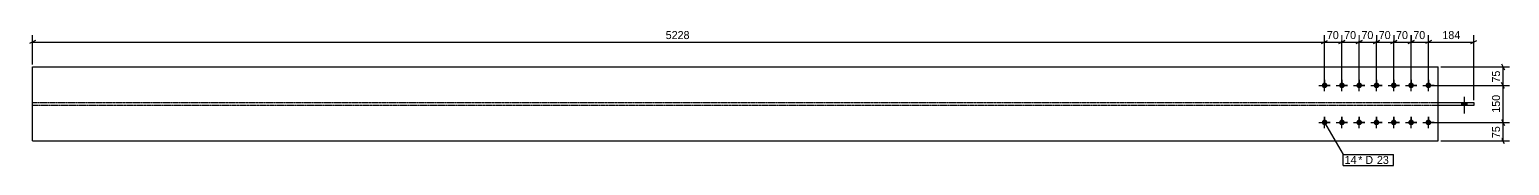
# Model space of a CAD drawing. Header units: millimetres. Extents: x 32 to 17171, y 32 to 1158.
# Drawn here: x 32 to 6020, y 32 to 582 of the extents above; entities that cross this region are included whole.
import ezdxf

# ---------------------------------------------------------------- set-up
doc = ezdxf.new("R2010")
doc.units = ezdxf.units.MM
doc.linetypes.add('DXK_LINE_DOT4', pattern=[0.9408, 0.4704, -0.4704])
doc.styles.add('Comic Sans MS', font='COMIC.TTF', dxfattribs={"height": 0.2})

msp = doc.modelspace()

# ---------------------------------------------------------------- hatches: boundary and pattern name
at = {"linetype": 'Continuous'}
for points in [[(5271.9, 367.4, -1), (5271.9, 344.4, -1)], [(5341.9, 367.4, -1), (5341.9, 344.4, -1)], [(5411.9, 367.4, -1), (5411.9, 344.4, -1)], [(5481.9, 367.4, -1), (5481.9, 344.4, -1)], [(5551.9, 367.4, -1), (5551.9, 344.4, -1)], [(5621.9, 367.4, -1), (5621.9, 344.4, -1)], [(5691.9, 367.4, -1), (5691.9, 344.4, -1)], [(5825.2, 275.1), (5847.2, 275.1), (5847.2, 286.6), (5825.2, 286.6)], [(5825.2, 275.1), (5847.2, 275.1), (5847.2, 286.6), (5825.2, 286.6)], [(5825.2, 275.1), (5847.2, 275.1), (5847.2, 286.6), (5825.2, 286.6)], [(5825.2, 275.1), (5847.2, 275.1), (5847.2, 286.6), (5825.2, 286.6)], [(5825.2, 275.1), (5847.2, 275.1), (5847.2, 286.6), (5825.2, 286.6)], [(5271.9, 217.4, -1), (5271.9, 194.4, -1)], [(5341.9, 217.4, -1), (5341.9, 194.4, -1)], [(5411.9, 217.4, -1), (5411.9, 194.4, -1)], [(5481.9, 217.4, -1), (5481.9, 194.4, -1)], [(5551.9, 217.4, -1), (5551.9, 194.4, -1)], [(5621.9, 217.4, -1), (5621.9, 194.4, -1)], [(5691.9, 217.4, -1), (5691.9, 194.4, -1)]]:
    msp.add_hatch(color=3, dxfattribs=at).paths.add_polyline_path(points)

# ---------------------------------------------------------------- linework, layer by layer
at = {"color": 8, "linetype": 'Continuous'}
for p, q in [((44, 440.9), (44, 559.3)), ((5271.9, 365.9), (5271.9, 559.3)), ((5341.9, 365.9), (5341.9, 559.3)), ((5411.9, 365.9), (5411.9, 559.3)), ((5481.9, 365.9), (5481.9, 559.3)), ((5551.9, 365.9), (5551.9, 559.3)), ((5621.9, 365.9), (5621.9, 559.3)), ((5691.9, 365.9), (5691.9, 559.3)), ((5876.2, 296.6), (5876.2, 559.3)), ((56, 536.9), (32, 524.9)), ((5259.9, 524.9), (5283.9, 536.9)), ((5329.9, 524.9), (5353.9, 536.9)), ((5399.9, 524.9), (5423.9, 536.9)), ((5469.9, 524.9), (5493.9, 536.9)), ((5539.9, 524.9), (5563.9, 536.9)), ((5609.9, 524.9), (5633.9, 536.9)), ((5621.9, 530.9), (5691.9, 530.9)), ((5703.9, 536.9), (5679.9, 524.9)), ((5864.2, 524.9), (5888.2, 536.9)), ((5741.9, 430.9), (6019.6, 430.9)), ((5988, 442.9), (6000, 418.9)), ((5994, 355.9), (5994, 430.9)), ((6000, 343.9), (5988, 367.9)), ((5701.9, 355.9), (6019.6, 355.9)), ((5701.9, 205.9), (6019.6, 205.9)), ((5701.9, 205.9), (6019.6, 205.9)), ((5988, 217.9), (6000, 193.9)), ((5994, 130.9), (5994, 205.9)), ((5741.9, 130.9), (6019.6, 130.9)), ((6000, 118.9), (5988, 142.9))]:
    msp.add_line(p, q, dxfattribs=at)
at = {"color": 7, "linetype": 'Continuous'}
for p, q in [((44, 130.9), (44, 430.9)), ((44, 430.9), (5731.9, 430.9)), ((5731.9, 130.9), (5731.9, 430.9)), ((5731.9, 286.6), (5876.2, 286.6)), ((5876.2, 275.1), (5731.9, 275.1)), ((5876.2, 286.6), (5876.2, 275.1)), ((44, 130.9), (5731.9, 130.9))]:
    msp.add_line(p, q, dxfattribs=at)
at = {"color": 3, "linetype": 'Continuous'}
for p, q in [((5271.9, 332.9), (5271.9, 378.9)), ((5271.9, 378.9), (5271.9, 363.6)), ((5341.9, 332.9), (5341.9, 378.9)), ((5341.9, 378.9), (5341.9, 363.6)), ((5411.9, 332.9), (5411.9, 378.9)), ((5411.9, 378.9), (5411.9, 363.6)), ((5481.9, 332.9), (5481.9, 378.9)), ((5481.9, 378.9), (5481.9, 363.6)), ((5551.9, 332.9), (5551.9, 378.9)), ((5551.9, 378.9), (5551.9, 363.6)), ((5621.9, 332.9), (5621.9, 378.9)), ((5621.9, 378.9), (5621.9, 363.6)), ((5691.9, 332.9), (5691.9, 378.9)), ((5691.9, 378.9), (5691.9, 363.6)), ((5248.9, 355.9), (5294.9, 355.9)), ((5248.9, 355.9), (5264.2, 355.9)), ((5271.9, 332.9), (5271.9, 348.2)), ((5294.9, 355.9), (5279.6, 355.9)), ((5318.9, 355.9), (5364.9, 355.9)), ((5318.9, 355.9), (5334.2, 355.9)), ((5341.9, 332.9), (5341.9, 348.2)), ((5364.9, 355.9), (5349.6, 355.9)), ((5388.9, 355.9), (5434.9, 355.9)), ((5388.9, 355.9), (5404.2, 355.9)), ((5411.9, 332.9), (5411.9, 348.2)), ((5434.9, 355.9), (5419.6, 355.9)), ((5458.9, 355.9), (5504.9, 355.9)), ((5458.9, 355.9), (5474.2, 355.9)), ((5481.9, 332.9), (5481.9, 348.2)), ((5504.9, 355.9), (5489.6, 355.9)), ((5528.9, 355.9), (5574.9, 355.9)), ((5528.9, 355.9), (5544.2, 355.9)), ((5551.9, 332.9), (5551.9, 348.2)), ((5574.9, 355.9), (5559.6, 355.9)), ((5598.9, 355.9), (5644.9, 355.9)), ((5598.9, 355.9), (5614.2, 355.9)), ((5621.9, 332.9), (5621.9, 348.2)), ((5644.9, 355.9), (5629.6, 355.9)), ((5668.9, 355.9), (5714.9, 355.9)), ((5668.9, 355.9), (5684.2, 355.9)), ((5691.9, 332.9), (5691.9, 348.2)), ((5714.9, 355.9), (5699.6, 355.9)), ((5836.2, 309.8), (5836.2, 241.6)), ((5836.2, 309.8), (5836.2, 241.6)), ((5836.2, 309.8), (5836.2, 241.6)), ((5836.2, 309.8), (5836.2, 241.6)), ((5836.2, 309.8), (5836.2, 241.6)), ((5825.2, 286.6), (5825.2, 275.1)), ((5825.2, 286.6), (5825.2, 275.1)), ((5825.2, 286.6), (5825.2, 275.1)), ((5825.2, 286.6), (5825.2, 275.1)), ((5825.2, 286.6), (5825.2, 275.1)), ((5847.2, 286.6), (5847.2, 275.1)), ((5847.2, 286.6), (5847.2, 275.1)), ((5847.2, 286.6), (5847.2, 275.1)), ((5847.2, 286.6), (5847.2, 275.1)), ((5847.2, 286.6), (5847.2, 275.1)), ((5248.9, 205.9), (5294.9, 205.9)), ((5248.9, 205.9), (5264.2, 205.9)), ((5271.9, 182.9), (5271.9, 228.9)), ((5271.9, 228.9), (5271.9, 213.6)), ((5271.9, 182.9), (5271.9, 198.2)), ((5294.9, 205.9), (5279.6, 205.9)), ((5318.9, 205.9), (5364.9, 205.9)), ((5318.9, 205.9), (5334.2, 205.9)), ((5341.9, 182.9), (5341.9, 228.9)), ((5341.9, 228.9), (5341.9, 213.6)), ((5341.9, 182.9), (5341.9, 198.2)), ((5364.9, 205.9), (5349.6, 205.9)), ((5388.9, 205.9), (5434.9, 205.9)), ((5388.9, 205.9), (5404.2, 205.9)), ((5411.9, 182.9), (5411.9, 228.9)), ((5411.9, 228.9), (5411.9, 213.6)), ((5411.9, 182.9), (5411.9, 198.2)), ((5434.9, 205.9), (5419.6, 205.9)), ((5458.9, 205.9), (5504.9, 205.9)), ((5458.9, 205.9), (5474.2, 205.9)), ((5481.9, 182.9), (5481.9, 228.9)), ((5481.9, 228.9), (5481.9, 213.6)), ((5481.9, 182.9), (5481.9, 198.2)), ((5504.9, 205.9), (5489.6, 205.9)), ((5528.9, 205.9), (5574.9, 205.9)), ((5528.9, 205.9), (5544.2, 205.9)), ((5551.9, 182.9), (5551.9, 228.9)), ((5551.9, 228.9), (5551.9, 213.6)), ((5551.9, 182.9), (5551.9, 198.2)), ((5574.9, 205.9), (5559.6, 205.9)), ((5598.9, 205.9), (5644.9, 205.9)), ((5598.9, 205.9), (5614.2, 205.9)), ((5621.9, 182.9), (5621.9, 228.9)), ((5621.9, 228.9), (5621.9, 213.6)), ((5621.9, 182.9), (5621.9, 198.2)), ((5644.9, 205.9), (5629.6, 205.9)), ((5668.9, 205.9), (5714.9, 205.9)), ((5668.9, 205.9), (5684.2, 205.9)), ((5691.9, 182.9), (5691.9, 228.9)), ((5691.9, 228.9), (5691.9, 213.6)), ((5691.9, 182.9), (5691.9, 198.2)), ((5714.9, 205.9), (5699.6, 205.9))]:
    msp.add_line(p, q, dxfattribs=at)
at = {"color": 7, "linetype": 'DXK_LINE_DOT4'}
for p, q in [((44, 286.6), (5731.9, 286.6)), ((5731.9, 275.1), (44, 275.1))]:
    msp.add_line(p, q, dxfattribs=at)

# ---------------------------------------------------------------- wipeouts: each hides what was drawn before it
at = {"color": 0}
msp.add_wipeout([(5398.2, 38), (5398.2, 70), (5352.9, 70), (5352.9, 38)], dxfattribs=at)

# ---------------------------------------------------------------- next in the draw order: wipeouts: each hides what was drawn before it
for points in [[(5689.4, 536.9), (5689.4, 581.7), (5624.5, 581.7), (5624.5, 536.9)], [(5988, 425.9), (5943.2, 425.9), (5943.2, 360.9), (5988, 360.9)], [(5398.2, 38), (5398.2, 70), (5352.9, 70), (5352.9, 38)]]:
    msp.add_wipeout(points, dxfattribs=at)

# ---------------------------------------------------------------- next in the draw order: linework, layer by layer
at = {"color": 8, "linetype": 'Continuous'}
for p, q in [((5621.9, 365.9), (5621.9, 559.3)), ((5691.9, 365.9), (5691.9, 559.3)), ((5551.9, 530.9), (5621.9, 530.9)), ((5633.9, 536.9), (5609.9, 524.9)), ((5703.9, 536.9), (5679.9, 524.9)), ((5691.9, 530.9), (5876.2, 530.9)), ((6000, 343.9), (5988, 367.9)), ((5701.9, 355.9), (6019.6, 355.9)), ((5994, 205.9), (5994, 355.9))]:
    msp.add_line(p, q, dxfattribs=at)
at = {"color": 7, "linetype": 'Continuous'}
for p in [(5271.9, 205.9), (5346.9, 32)]:
    msp.add_line(p, (5346.9, 76), dxfattribs=at)

# ---------------------------------------------------------------- next in the draw order: texts
at = {"color": 3, "style": 'Comic Sans MS'}
msp.add_text('70', height=32.38, dxfattribs=at).set_placement((5630.9, 543.3))
msp.add_text('75', height=32.38, rotation=90.00021, dxfattribs=at).set_placement((5981.6, 367.3))

# ---------------------------------------------------------------- next in the draw order: wipeouts: each hides what was drawn before it
at = {"color": 0}
msp.add_wipeout([(5474, 38), (5474, 70), (5407.8, 70), (5407.8, 38)], dxfattribs=at)

# ---------------------------------------------------------------- next in the draw order: wipeouts: each hides what was drawn before it
for points in [[(5619.4, 536.9), (5619.4, 581.7), (5554.5, 581.7), (5554.5, 536.9)], [(5826.1, 536.9), (5826.1, 581.7), (5742, 581.7), (5742, 536.9)], [(5988, 323), (5943.2, 323), (5943.2, 238.8), (5988, 238.8)], [(5474, 38), (5474, 70), (5407.8, 70), (5407.8, 38)]]:
    msp.add_wipeout(points, dxfattribs=at)

# ---------------------------------------------------------------- next in the draw order: linework, layer by layer
at = {"color": 8, "linetype": 'Continuous'}
for p, q in [((5551.9, 365.9), (5551.9, 559.3)), ((5481.9, 530.9), (5551.9, 530.9)), ((5563.9, 536.9), (5539.9, 524.9)), ((5988, 217.9), (6000, 193.9))]:
    msp.add_line(p, q, dxfattribs=at)

# ---------------------------------------------------------------- next in the draw order: texts
at = {"color": 3, "style": 'Comic Sans MS'}
for s, p in [('70', (5560.9, 543.3)), ('184', (5748.4, 543.3)), ('14', (5352.9, 38))]:
    msp.add_text(s, height=32.38, dxfattribs=at).set_placement(p)
msp.add_text('150', height=32.38, rotation=90.00021, dxfattribs=at).set_placement((5981.6, 245.2))

# ---------------------------------------------------------------- next in the draw order: wipeouts: each hides what was drawn before it
at = {"color": 0}
msp.add_wipeout([(5535.7, 38), (5535.7, 70), (5483.6, 70), (5483.6, 38)], dxfattribs=at)

# ---------------------------------------------------------------- next in the draw order: wipeouts: each hides what was drawn before it
for points in [[(5549.4, 536.9), (5549.4, 581.7), (5484.5, 581.7), (5484.5, 536.9)], [(5988, 200.9), (5943.2, 200.9), (5943.2, 135.9), (5988, 135.9)], [(5535.7, 38), (5535.7, 70), (5483.6, 70), (5483.6, 38)]]:
    msp.add_wipeout(points, dxfattribs=at)

# ---------------------------------------------------------------- next in the draw order: linework, layer by layer
at = {"color": 8, "linetype": 'Continuous'}
for p, q in [((5481.9, 365.9), (5481.9, 559.3)), ((5411.9, 530.9), (5481.9, 530.9)), ((5493.9, 536.9), (5469.9, 524.9))]:
    msp.add_line(p, q, dxfattribs=at)
at = {"color": 7, "linetype": 'Continuous'}
for p, q in [((5346.9, 76), (5551.3, 76)), ((5551.3, 32), (5551.3, 76)), ((5346.9, 32), (5551.3, 32))]:
    msp.add_line(p, q, dxfattribs=at)

# ---------------------------------------------------------------- next in the draw order: texts
at = {"color": 3, "style": 'Comic Sans MS'}
for s, p in [('70', (5490.9, 543.3)), ('* D', (5407.8, 38)), ('23', (5483.6, 38))]:
    msp.add_text(s, height=32.38, dxfattribs=at).set_placement(p)
msp.add_text('75', height=32.38, rotation=90.00021, dxfattribs=at).set_placement((5981.6, 142.3))

# ---------------------------------------------------------------- next in the draw order: wipeouts: each hides what was drawn before it
at = {"color": 0}
msp.add_wipeout([(5479.4, 536.9), (5479.4, 581.7), (5414.5, 581.7), (5414.5, 536.9)], dxfattribs=at)

# ---------------------------------------------------------------- next in the draw order: linework, layer by layer
at = {"color": 8, "linetype": 'Continuous'}
for p, q in [((5411.9, 365.9), (5411.9, 559.3)), ((5341.9, 530.9), (5411.9, 530.9)), ((5423.9, 536.9), (5399.9, 524.9))]:
    msp.add_line(p, q, dxfattribs=at)

# ---------------------------------------------------------------- next in the draw order: texts
at = {"color": 3, "style": 'Comic Sans MS'}
msp.add_text('70', height=32.38, dxfattribs=at).set_placement((5420.9, 543.3))

# ---------------------------------------------------------------- next in the draw order: wipeouts: each hides what was drawn before it
at = {"color": 0}
msp.add_wipeout([(5409.4, 536.9), (5409.4, 581.7), (5344.5, 581.7), (5344.5, 536.9)], dxfattribs=at)

# ---------------------------------------------------------------- next in the draw order: linework, layer by layer
at = {"color": 8, "linetype": 'Continuous'}
for p, q in [((5341.9, 365.9), (5341.9, 559.3)), ((5271.9, 530.9), (5341.9, 530.9)), ((5353.9, 536.9), (5329.9, 524.9))]:
    msp.add_line(p, q, dxfattribs=at)

# ---------------------------------------------------------------- next in the draw order: texts
at = {"color": 3, "style": 'Comic Sans MS'}
msp.add_text('70', height=32.38, dxfattribs=at).set_placement((5350.9, 543.3))

# ---------------------------------------------------------------- next in the draw order: wipeouts: each hides what was drawn before it
at = {"color": 0}
msp.add_wipeout([(5339.4, 536.9), (5339.4, 581.7), (5274.5, 581.7), (5274.5, 536.9)], dxfattribs=at)

# ---------------------------------------------------------------- next in the draw order: linework, layer by layer
at = {"color": 8, "linetype": 'Continuous'}
for p, q in [((5271.9, 365.9), (5271.9, 559.3)), ((44, 530.9), (5271.9, 530.9)), ((5259.9, 524.9), (5283.9, 536.9))]:
    msp.add_line(p, q, dxfattribs=at)

# ---------------------------------------------------------------- next in the draw order: texts
at = {"color": 3, "style": 'Comic Sans MS'}
msp.add_text('70', height=32.38, dxfattribs=at).set_placement((5280.9, 543.3))

# ---------------------------------------------------------------- next in the draw order: wipeouts: each hides what was drawn before it
at = {"color": 0}
msp.add_wipeout([(2716.5, 536.9), (2716.5, 581.7), (2599.4, 581.7), (2599.4, 536.9)], dxfattribs=at)

# ---------------------------------------------------------------- next in the draw order: texts
at = {"color": 3, "style": 'Comic Sans MS'}
msp.add_text('5228', height=32.38, dxfattribs=at).set_placement((2605.8, 543.3))

doc.saveas('drawing.dxf')
